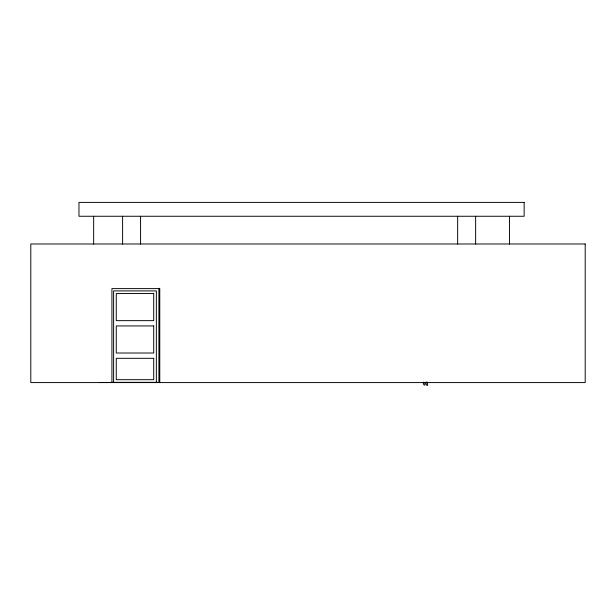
<?xml version="1.0" encoding="UTF-8"?>
<svg xmlns="http://www.w3.org/2000/svg" width="616" height="616" viewBox="0 0 616 616"><rect width="100%" height="100%" fill="white"/><g stroke="black" fill="none" stroke-linecap="round" stroke-linejoin="round"><path stroke-width="0.92" d="M111.065 382.336L158.905 382.336L158.905 288.365M99.361 382.467L151.844 382.467M423.331 382.159C422.792 385.447 426.272 386.717 424.609 382.351M425.718 382.228C426.041 386.663 429.113 386.879 426.919 381.805M509.455 216.262L509.455 244.144M475.637 216.262L475.637 244.144M457.657 216.262L457.657 244.144M159.767 382.582L159.767 288.611L111.927 288.611L111.927 382.582M159.467 288.28L159.467 290.167M159.467 299.022L159.467 317.887M156.356 382.336L156.356 290.914L113.614 290.914L113.614 382.336M140.579 216.262L140.579 244.144M122.607 216.262L122.607 244.144M93.655 216.262L93.655 244.144M524.147 202.402L78.963 202.402L78.963 216.262L524.147 216.262L524.147 202.402M585.2 243.982L30.8 243.982L30.8 382.582L585.2 382.582L585.2 243.982M153.715 293.555L116.255 293.555L116.255 320.643L153.715 320.643L153.715 293.555M153.715 325.933L116.255 325.933L116.255 353.014L153.715 353.014L153.715 325.933M153.715 358.304L116.255 358.304L116.255 379.695L153.715 379.695L153.715 358.304"/></g></svg>
